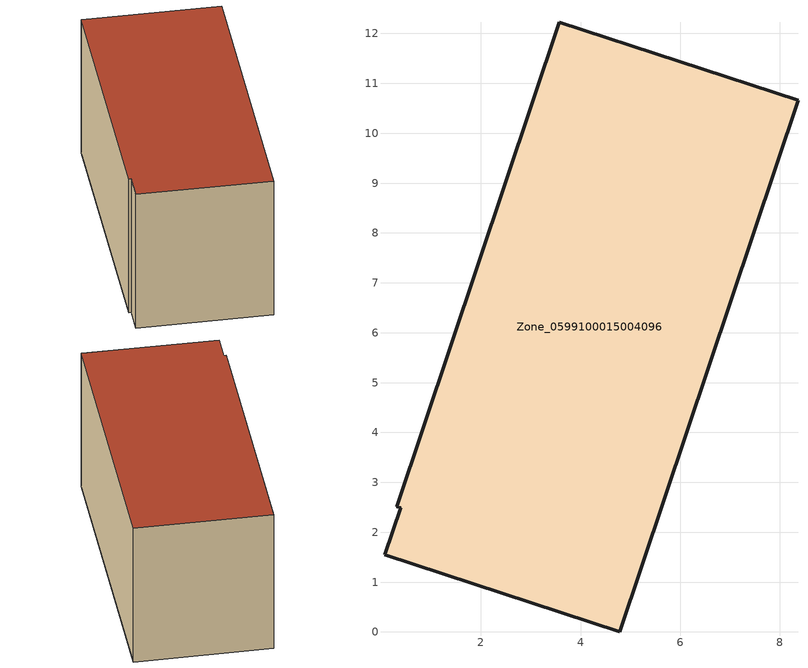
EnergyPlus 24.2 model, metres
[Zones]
Zone_0599100015004096
 floor ground (C_G): 0.07,1.55 0.4,2.49 0.31,2.51 3.57,12.23 8.36,10.66 4.79,0 z0.78
 wall outside (C_F): 4.79,0 8.36,10.66 3.57,12.23 0.31,2.51 0.4,2.49 0.07,1.55 4.79,0 z0.78:6.49
 roof outside (C_R): 0.4,2.49 0.07,1.55 4.79,0 8.36,10.66 3.57,12.23 0.31,2.51 z6.49
[BUILDING]
Pand.0599100015004096: North Axis=0; Terrain=City; Loads Convergence Tolerance Value=0.04; Temperature Convergence Tolerance Value=0.4; Solar Distribution=FullExterior; Maximum Number of Warmup Days=25; Minimum Number of Warmup Days=1
[Site:Location]
Rotterdam.The.Hague.AP_ZH_NLD Design_Conditions: Latitude=51.96; Longitude=4.45; Time Zone=1; Elevation=-4.5
[SITE:GROUNDTEMPERATURE:BUILDINGSURFACE]
18, 18, 18, 18, 18, 18, 18, 18, 18, 18, 18, 18
[MATERIAL] Thermal Absorptance=0.9; Solar Absorptance=0.7; Visible Absorptance=0.7
Name | Roughness | Thickness | Conductivity | Density | Specific Heat
G.TI.1965-1974 | MediumSmooth | 0.15 | 0.882353 | 540 | 1210
F.TI.1965-1974 | Rough | 0.3 | 0.697674 | 1920 | 840
R.TI.1965-1974 | MediumRough | 0.2 | 0.232558 | 1500 | 1000
[CONSTRUCTION]
C_G: G.TI.1965-1974
C_F: F.TI.1965-1974
C_R: R.TI.1965-1974
[ZONE]
Zone_0599100015004096: Type=1; Multiplier=1; Ceiling Height=Autocalculate; Volume=Autocalculate; Floor Area=autocalculate; Part of Total Floor Area=Yes
[ZONEINFILTRATION:DESIGNFLOWRATE]
Infil_Zone_0599100015004096: Zone or ZoneList or Space or SpaceList=Zone_0599100015004096; Schedule=AlwaysOn; Design Flow Rate Calculation Method=Flow/Area; Flow Rate per Floor Area=0.003; Constant Term Coefficient=1; Temperature Term Coefficient=0; Velocity Term Coefficient=0; Velocity Squared Term Coefficient=0
[HVACTEMPLATE:ZONE:IDEALLOADSAIRSYSTEM]
Zone_0599100015004096: Maximum Heating Supply Air Temperature=50; Minimum Cooling Supply Air Temperature=13; Maximum Heating Supply Air Humidity Ratio=0.0156; Minimum Cooling Supply Air Humidity Ratio=0.0077; Heating Limit=NoLimit; Cooling Limit=NoLimit; Dehumidification Control Type=ConstantSensibleHeatRatio; Cooling Sensible Heat Ratio=0.7; Dehumidification Setpoint=60; Humidification Control Type=None; Humidification Setpoint=30; Outdoor Air Method=None; Outdoor Air Flow Rate per Person=0.00944; Outdoor Air Flow Rate per Zone Floor Area=0; Outdoor Air Flow Rate per Zone=0; Demand Controlled Ventilation Type=None; Outdoor Air Economizer Type=NoEconomizer; Heat Recovery Type=None; Sensible Heat Recovery Effectiveness=0.7; Latent Heat Recovery Effectiveness=0.65
[ZONECONTROL:THERMOSTAT]
ThermostatControl_Zone_0599100015004096: Zone or ZoneList=Zone_0599100015004096; Control Type Schedule=DualSetpointControlType; Control 1=Thermostat_Zone_0599100015004096; Temperature Difference Between Cutout And Setpoint=0
[THERMOSTATSETPOINT:DUALSETPOINT]
Thermostat_Zone_0599100015004096: Heating Setpoint Temperature Schedule=HeatingSetpoint_Zone_0599100015004096; Cooling Setpoint Temperature Schedule=CoolingSetpoint_Zone_0599100015004096
[SCHEDULE:COMPACT]
HeatingSetpoint_Zone_0599100015004096: Through: 12/31, For: AllDays, Until: 24:00, 21
CoolingSetpoint_Zone_0599100015004096: Through: 12/31, For: AllDays, Until: 24:00, 24
DualSetpointControlType: Through: 12/31, For: AllDays, Until: 24:00, 4
AlwaysOn: Through: 12/31, For: AllDays, Until: 24:00, 1
